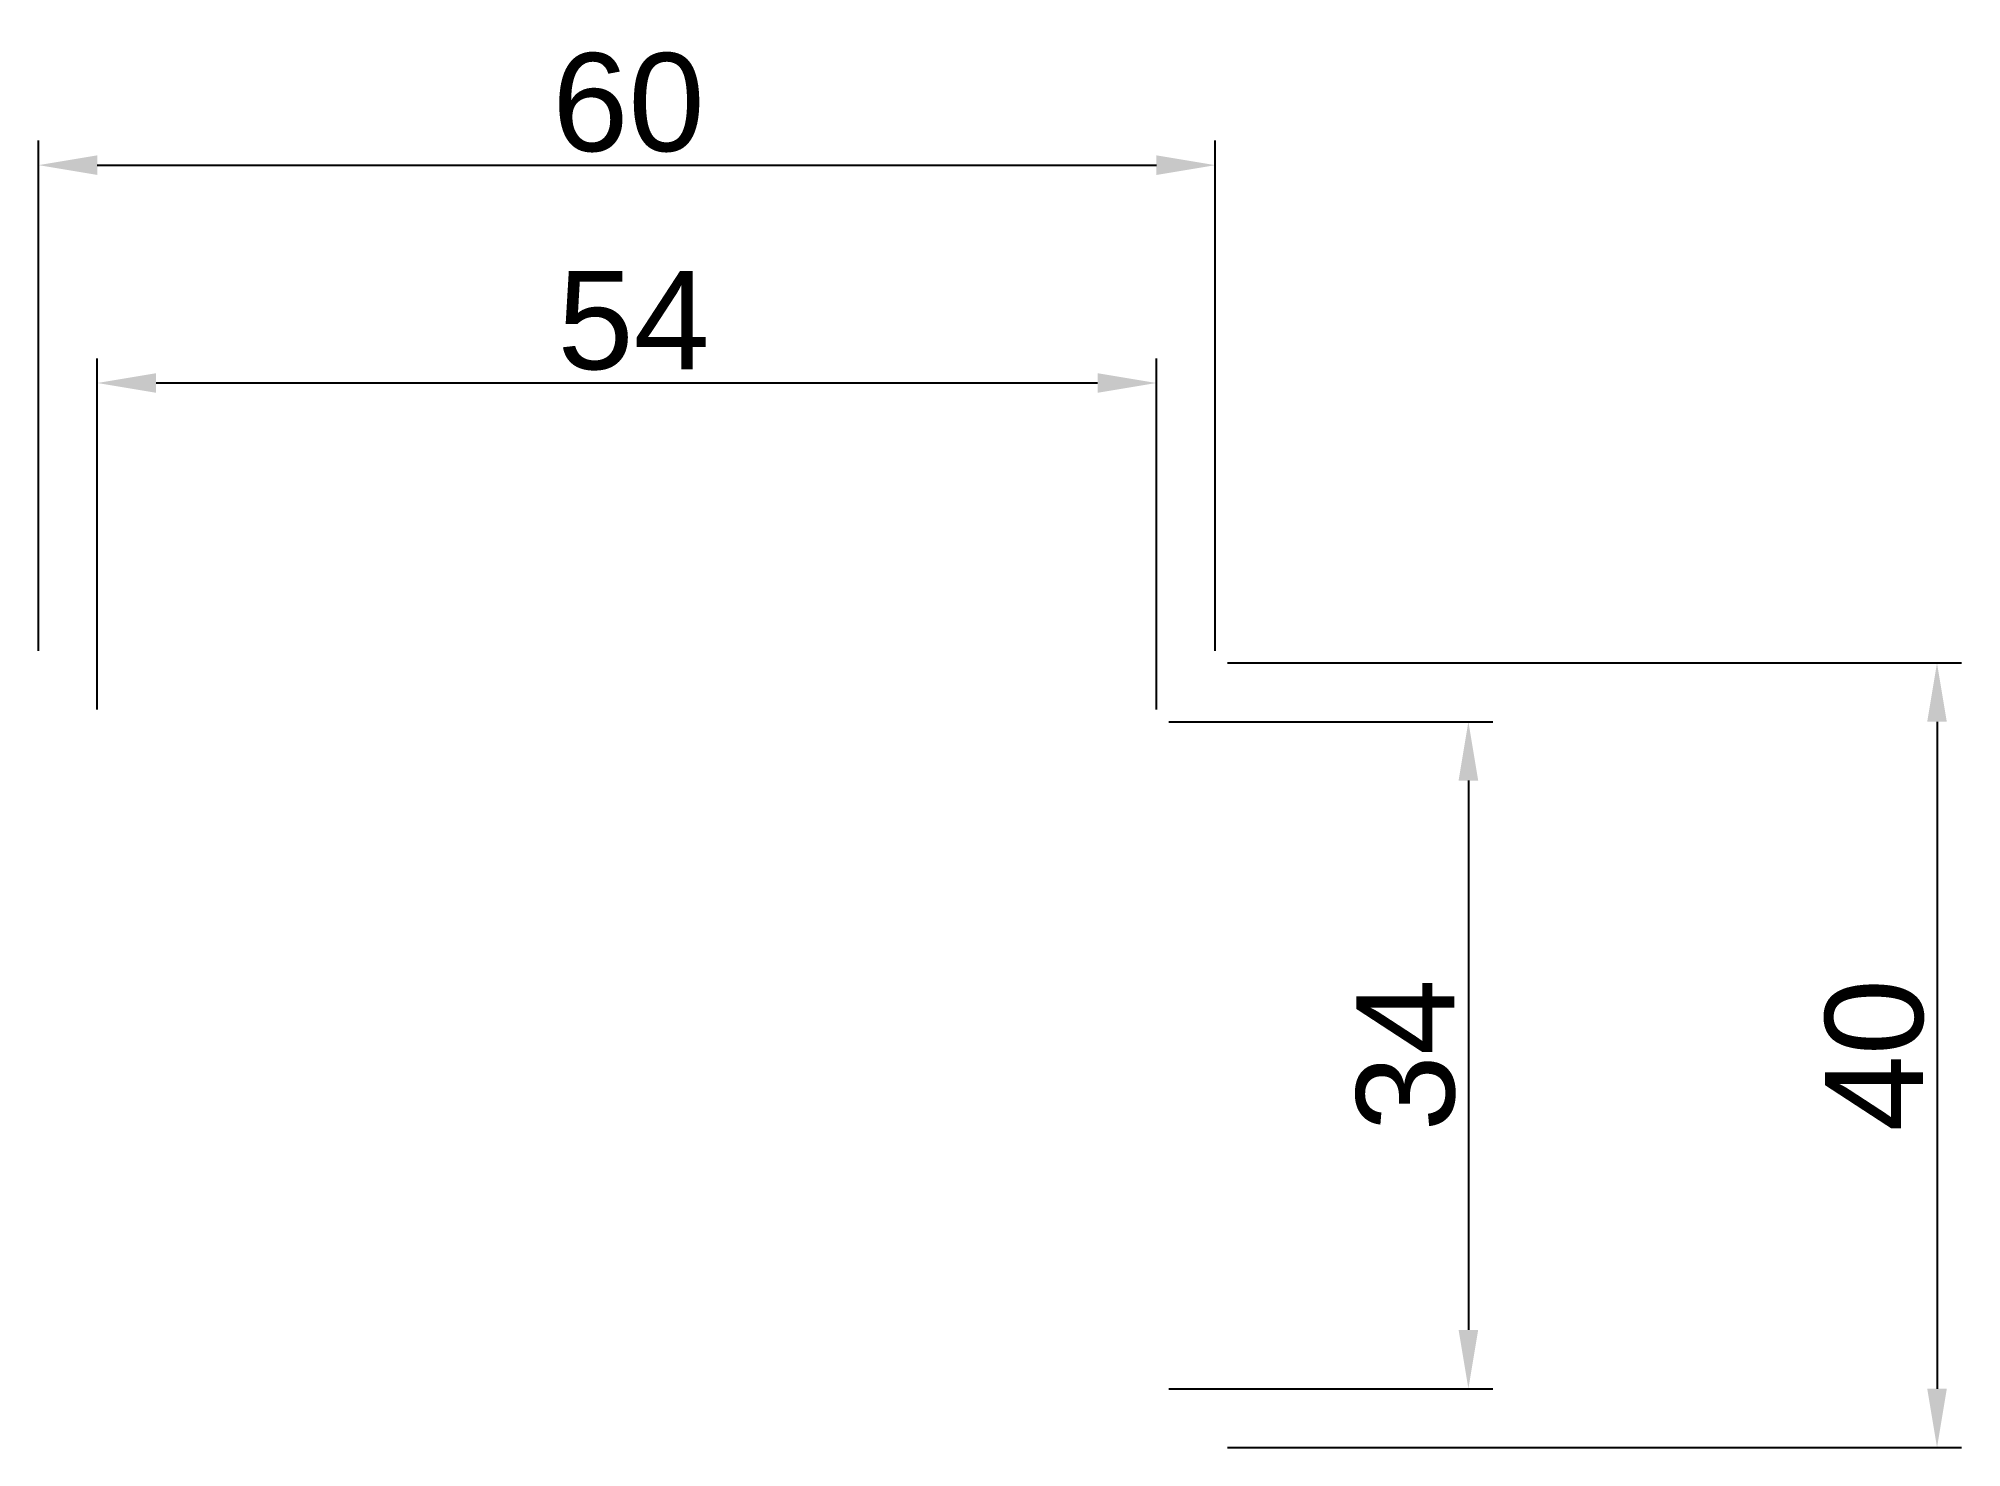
# Model space of a CAD drawing. Header units: millimetres. Extents: x 107.7 to 205.7, y 54.7 to 126.5.
import ezdxf

# ---------------------------------------------------------------- set-up
doc = ezdxf.new("R2010")
doc.units = ezdxf.units.MM
doc.layers.add('Marimi', color=50, linetype='Continuous')
doc.styles.get("Standard").update_dxf_attribs({"font": 'arial.ttf'})
doc.dimstyles.new('ISO-25', dxfattribs={"dimtxt": 5, "dimasz": 3, "dimexe": 1.25, "dimexo": 0.625, "dimtad": 1, "dimtxsty": 'Standard', "dimcen": 2.5, "dimadec": 0, "dimazin": 0, "dimtfac": 1, "dimtmove": 0, "dimatfit": 3, "dimfxl": 1, "dimarcsym": 0})

# ---------------------------------------------------------------- blocks, each defined once
blk = doc.blocks.new('*D5')
at = {"layer": 'Defpoints', "color": 0, "transparency": 16777216}
for p in [(167.658, 120.042), (107.658, 94.664), (167.658, 94.664)]:
    blk.add_point(p, dxfattribs=at)
at = {"layer": 'Marimi', "color": 0, "lineweight": -2, "transparency": 16777216}
for p, q in [((107.658, 95.289), (107.658, 121.292)), ((167.658, 95.289), (167.658, 121.292)), ((110.658, 120.042), (164.658, 120.042))]:
    blk.add_line(p, q, dxfattribs=at)
at = {"layer": 'Marimi', "color": 0, "transparency": 16777216}
for points in [[(110.658, 120.542), (110.658, 119.542), (107.658, 120.042)], [(164.658, 120.542), (164.658, 119.542), (167.658, 120.042)]]:
    blk.add_solid(points, dxfattribs=at)
at = {"layer": 'Marimi', "color": 0, "transparency": 16777216, "insert": (137.738, 123.22), "char_height": 5, "attachment_point": 5}
blk.add_mtext('60', dxfattribs=at)
blk = doc.blocks.new('*D6')
at = {"layer": 'Defpoints', "color": 0, "transparency": 16777216}
for p in [(164.658, 108.936), (110.658, 91.664), (164.658, 91.664)]:
    blk.add_point(p, dxfattribs=at)
at = {"layer": 'Marimi', "color": 0, "lineweight": -2, "transparency": 16777216}
for p, q in [((110.658, 92.289), (110.658, 110.186)), ((164.658, 92.289), (164.658, 110.186)), ((113.658, 108.936), (161.658, 108.936))]:
    blk.add_line(p, q, dxfattribs=at)
at = {"layer": 'Marimi', "color": 0, "transparency": 16777216}
for points in [[(113.658, 109.436), (113.658, 108.436), (110.658, 108.936)], [(161.658, 109.436), (161.658, 108.436), (164.658, 108.936)]]:
    blk.add_solid(points, dxfattribs=at)
at = {"layer": 'Marimi', "color": 0, "transparency": 16777216, "insert": (138.002, 112.103), "char_height": 5, "attachment_point": 5}
blk.add_mtext('54', dxfattribs=at)
blk = doc.blocks.new('*D7')
at = {"layer": 'Defpoints', "color": 0, "transparency": 16777216}
for p in [(167.658, 94.664), (167.658, 54.664), (204.455, 54.664)]:
    blk.add_point(p, dxfattribs=at)
at = {"layer": 'Marimi', "color": 0, "lineweight": -2, "transparency": 16777216}
for p, q in [((168.283, 94.664), (205.705, 94.664)), ((204.455, 91.664), (204.455, 57.664)), ((168.283, 54.664), (205.705, 54.664))]:
    blk.add_line(p, q, dxfattribs=at)
at = {"layer": 'Marimi', "color": 0, "transparency": 16777216}
for points in [[(203.955, 91.664), (204.955, 91.664), (204.455, 94.664)], [(203.955, 57.664), (204.955, 57.664), (204.455, 54.664)]]:
    blk.add_solid(points, dxfattribs=at)
at = {"layer": 'Marimi', "color": 0, "transparency": 16777216, "insert": (201.278, 74.664), "char_height": 5, "attachment_point": 5, "rotation": 90}
blk.add_mtext('40', dxfattribs=at)
blk = doc.blocks.new('*D8')
at = {"layer": 'Defpoints', "color": 0, "transparency": 16777216}
for p in [(164.658, 91.664), (164.658, 57.664), (180.562, 57.664)]:
    blk.add_point(p, dxfattribs=at)
at = {"layer": 'Marimi', "color": 0, "lineweight": -2, "transparency": 16777216}
for p, q in [((165.283, 91.664), (181.812, 91.664)), ((180.562, 88.664), (180.562, 60.664)), ((165.283, 57.664), (181.812, 57.664))]:
    blk.add_line(p, q, dxfattribs=at)
at = {"layer": 'Marimi', "color": 0, "transparency": 16777216}
for points in [[(180.062, 88.664), (181.062, 88.664), (180.562, 91.664)], [(180.062, 60.664), (181.062, 60.664), (180.562, 57.664)]]:
    blk.add_solid(points, dxfattribs=at)
at = {"layer": 'Marimi', "color": 0, "transparency": 16777216, "insert": (177.383, 74.664), "char_height": 5, "attachment_point": 5, "rotation": 90}
blk.add_mtext('34', dxfattribs=at)

msp = doc.modelspace()

# ---------------------------------------------------------------- dimensions: what is measured, and where the dimension line sits
at = {"layer": 'Marimi'}
for base, p1, p2, picture, middle in [((167.658, 120.042), (107.658, 94.664), (167.658, 94.664), '*D5', (137.738, 120.042)), ((164.658, 108.936), (110.658, 91.664), (164.658, 91.664), '*D6', (138.002, 108.936))]:
    dim = msp.add_linear_dim(base=base, p1=p1, p2=p2, dimstyle='ISO-25', dxfattribs=at)
    dim.commit()
    dim.dimension.update_dxf_attribs({"geometry": picture, "text_midpoint": middle, "dimtype": 160})
for base, p1, p2, picture, middle in [((204.455, 54.664), (167.658, 94.664), (167.658, 54.664), '*D7', (201.278, 74.664)), ((180.562, 57.664), (164.658, 91.664), (164.658, 57.664), '*D8', (177.383, 74.664))]:
    dim = msp.add_linear_dim(base=base, p1=p1, p2=p2, angle=90, dimstyle='ISO-25', dxfattribs=at)
    dim.commit()
    dim.dimension.update_dxf_attribs({"geometry": picture, "text_midpoint": middle})

doc.saveas('drawing.dxf')
